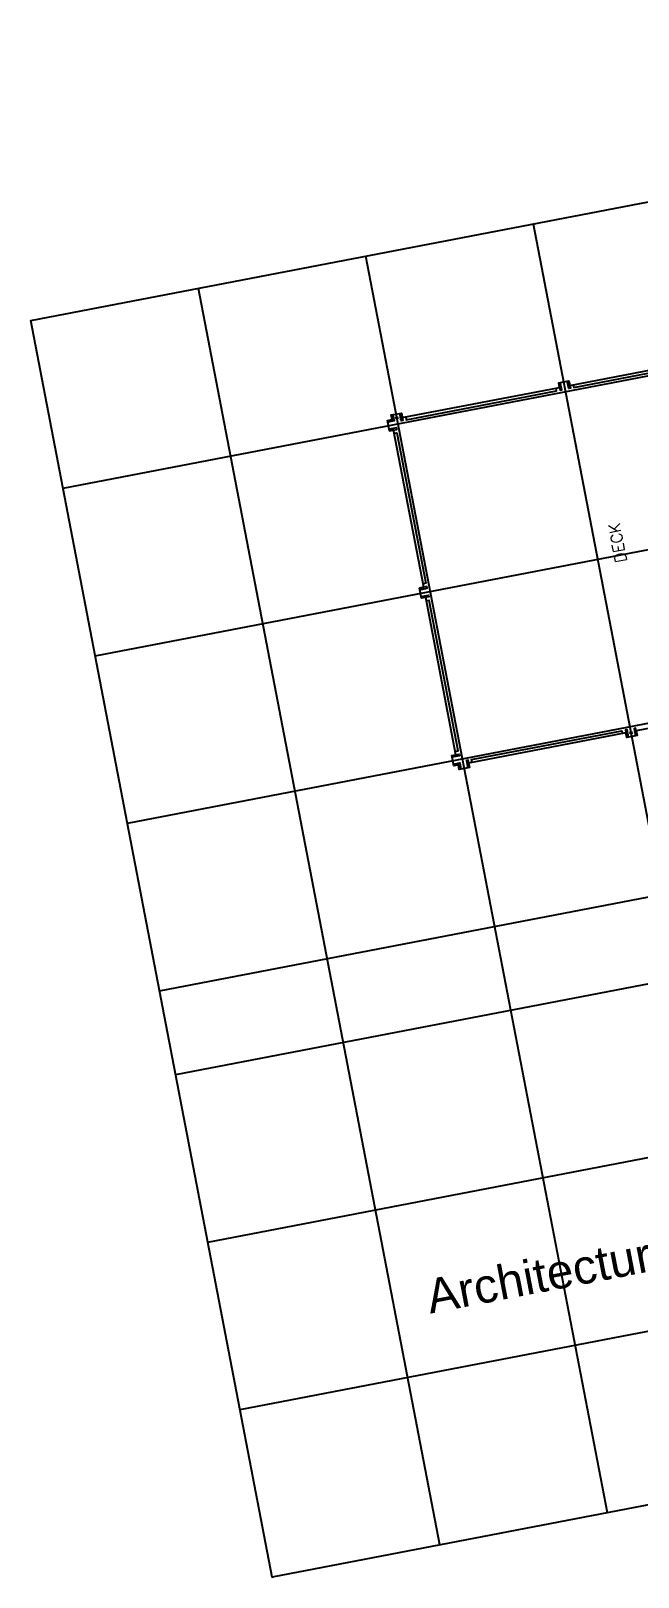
# Model space of a CAD drawing. Header units: inches. Extents: x 69199034 to 69202725, y 27673835 to 27677097.
# Drawn here: x 69199034 to 69200315, y 27673835 to 27677097 of the extents above; entities that cross this region are included whole.
import ezdxf

# ---------------------------------------------------------------- set-up
doc = ezdxf.new("R2010")
doc.units = ezdxf.units.IN
doc.header["$LTSCALE"] = 10
doc.header["$MEASUREMENT"] = 0
for name, color, linetype in [('A-GRID', 1, 'CONTINUOUS'), ('A-IDEN-TEXT', 4, 'CONTINUOUS'), ('A-ROOF', 2, 'CONTINUOUS'), ('A-TTLB', 4, 'CONTINUOUS'), ('A-WALL', 5, 'CONTINUOUS')]:
    doc.layers.add(name, color=color, linetype=linetype)
doc.styles.add('CP_TITLE', font='arial.ttf', dxfattribs={"width": 0.85, "height": 0.125})
doc.styles.add('TEXT', font='ROMAND')

msp = doc.modelspace()

# ---------------------------------------------------------------- linework, layer by layer
at = {"layer": 'A-GRID'}
msp.add_lwpolyline([(69202215.7, 27677097.4), (69202725.1, 27674445.9), (69199543.3, 27673834.6), (69199033.8, 27676486.1)], close=True, dxfattribs=at)
for points in [[(69199101.8, 27676132.6), (69202283.6, 27676743.9)], [(69200603.9, 27674038.4), (69200094.4, 27676689.9)], [(69200250.3, 27673970.4), (69199740.9, 27676622)], [(69199896.8, 27673902.5), (69199387.4, 27676554)], [(69199169.7, 27675779), (69202351.5, 27676390.3)], [(69199237.6, 27675425.5), (69202419.4, 27676036.8)], [(69199305.5, 27675072), (69202487.3, 27675683.3)], [(69199339.5, 27674895.2), (69202521.3, 27675506.5)], [(69199407.4, 27674541.7), (69202589.2, 27675153)], [(69199475.3, 27674188.1), (69202657.2, 27674799.4)]]:
    msp.add_lwpolyline(points, dxfattribs=at)
at = {"layer": 'A-ROOF'}
for points in [[(69200642.1, 27675684), (69200311.1, 27675620.4), (69200313, 27675610.7), (69200291.4, 27675606.6), (69200289.5, 27675616.3), (69199957.6, 27675552.5), (69199959.4, 27675542.8), (69199937.8, 27675538.7), (69199936, 27675548.5), (69199926.1, 27675546.6), (69199922, 27675568.2), (69199930.8, 27675569.9), (69199867, 27675901.8), (69199858.2, 27675900.1), (69199854.1, 27675921.7), (69199862.9, 27675923.4), (69199799.1, 27676255.4), (69199790.3, 27676253.7), (69199786.1, 27676275.3), (69199796, 27676277.1), (69199794.1, 27676287), (69199815.7, 27676291.1), (69199817.5, 27676281.4), (69200149.5, 27676345.2), (69200147.6, 27676354.9), (69200169.2, 27676359), (69200171.1, 27676349.4), (69200503, 27676413.1)], [(69200178.4, 27676350.8), (69200179.6, 27676344.9), (69200496.8, 27676405.8), (69200495.6, 27676411.7)], [(69199824.9, 27676282.8), (69199826, 27676277), (69200143.2, 27676337.9), (69200142.1, 27676343.8)], [(69200147.6, 27676354.9), (69200150.6, 27676339.3), (69200154, 27676340), (69200151, 27676355.5)], [(69200169.2, 27676359), (69200172.2, 27676343.5), (69200168.8, 27676342.8), (69200165.8, 27676358.4)], [(69199797.5, 27676287.6), (69199800.1, 27676274.4), (69199786.8, 27676271.8)], [(69199815.7, 27676291.1), (69199818.7, 27676275.6), (69199815.2, 27676274.9), (69199812.2, 27676290.5)], [(69199790.3, 27676253.7), (69199805.9, 27676256.6), (69199805.2, 27676260.1), (69199789.6, 27676257.1)], [(69199800.5, 27676248), (69199806.4, 27676249.1), (69199867.4, 27675931.9), (69199861.5, 27675930.8)], [(69199854.7, 27675918.3), (69199870.3, 27675921.3), (69199869.6, 27675924.7), (69199854.1, 27675921.7)], [(69199857.6, 27675903.6), (69199873.1, 27675906.5), (69199873.8, 27675903.1), (69199858.2, 27675900.1)], [(69199929.4, 27675577.3), (69199935.3, 27675578.4), (69199874.4, 27675895.6), (69199868.5, 27675894.5)], [(69200313, 27675610.7), (69200310, 27675626.3), (69200306.6, 27675625.6), (69200309.5, 27675610.1)], [(69199964.9, 27675553.9), (69199963.8, 27675559.8), (69200281, 27675620.7), (69200282.1, 27675614.9)], [(69200294.8, 27675607.2), (69200291.8, 27675622.8), (69200288.4, 27675622.2), (69200291.4, 27675606.6)], [(69199922, 27675568.2), (69199937.5, 27675571.2), (69199938.2, 27675567.7), (69199922.6, 27675564.8)], [(69199925.5, 27675550), (69199938.7, 27675552.6), (69199941.3, 27675539.3)], [(69199959.4, 27675542.8), (69199956.5, 27675558.4), (69199953, 27675557.7), (69199956, 27675542.1)]]:
    msp.add_lwpolyline(points, dxfattribs=at)
for centre in [(69199806.3, 27676281.2), (69200300.7, 27675616.5)]:
    msp.add_circle(centre, 2, dxfattribs=at)
at = {"layer": 'A-WALL'}
msp.add_lwpolyline([(69199544.2, 27673834.8), (69199543.3, 27673834.6)], close=True, dxfattribs=at)

# ---------------------------------------------------------------- texts
at = {"layer": 'A-IDEN-TEXT', "style": 'TEXT'}
msp.add_text('DECK', height=24, rotation=100.8755, dxfattribs=at).set_placement((69200291.7, 27675978.1))
at = {"layer": 'A-TTLB', "style": 'CP_TITLE'}
msp.add_text('Architecture & Environmental Design 0050 Floor4', height=72, rotation=10.8755, dxfattribs=at).set_placement((69199876.4, 27674390.4))

doc.saveas('drawing.dxf')
